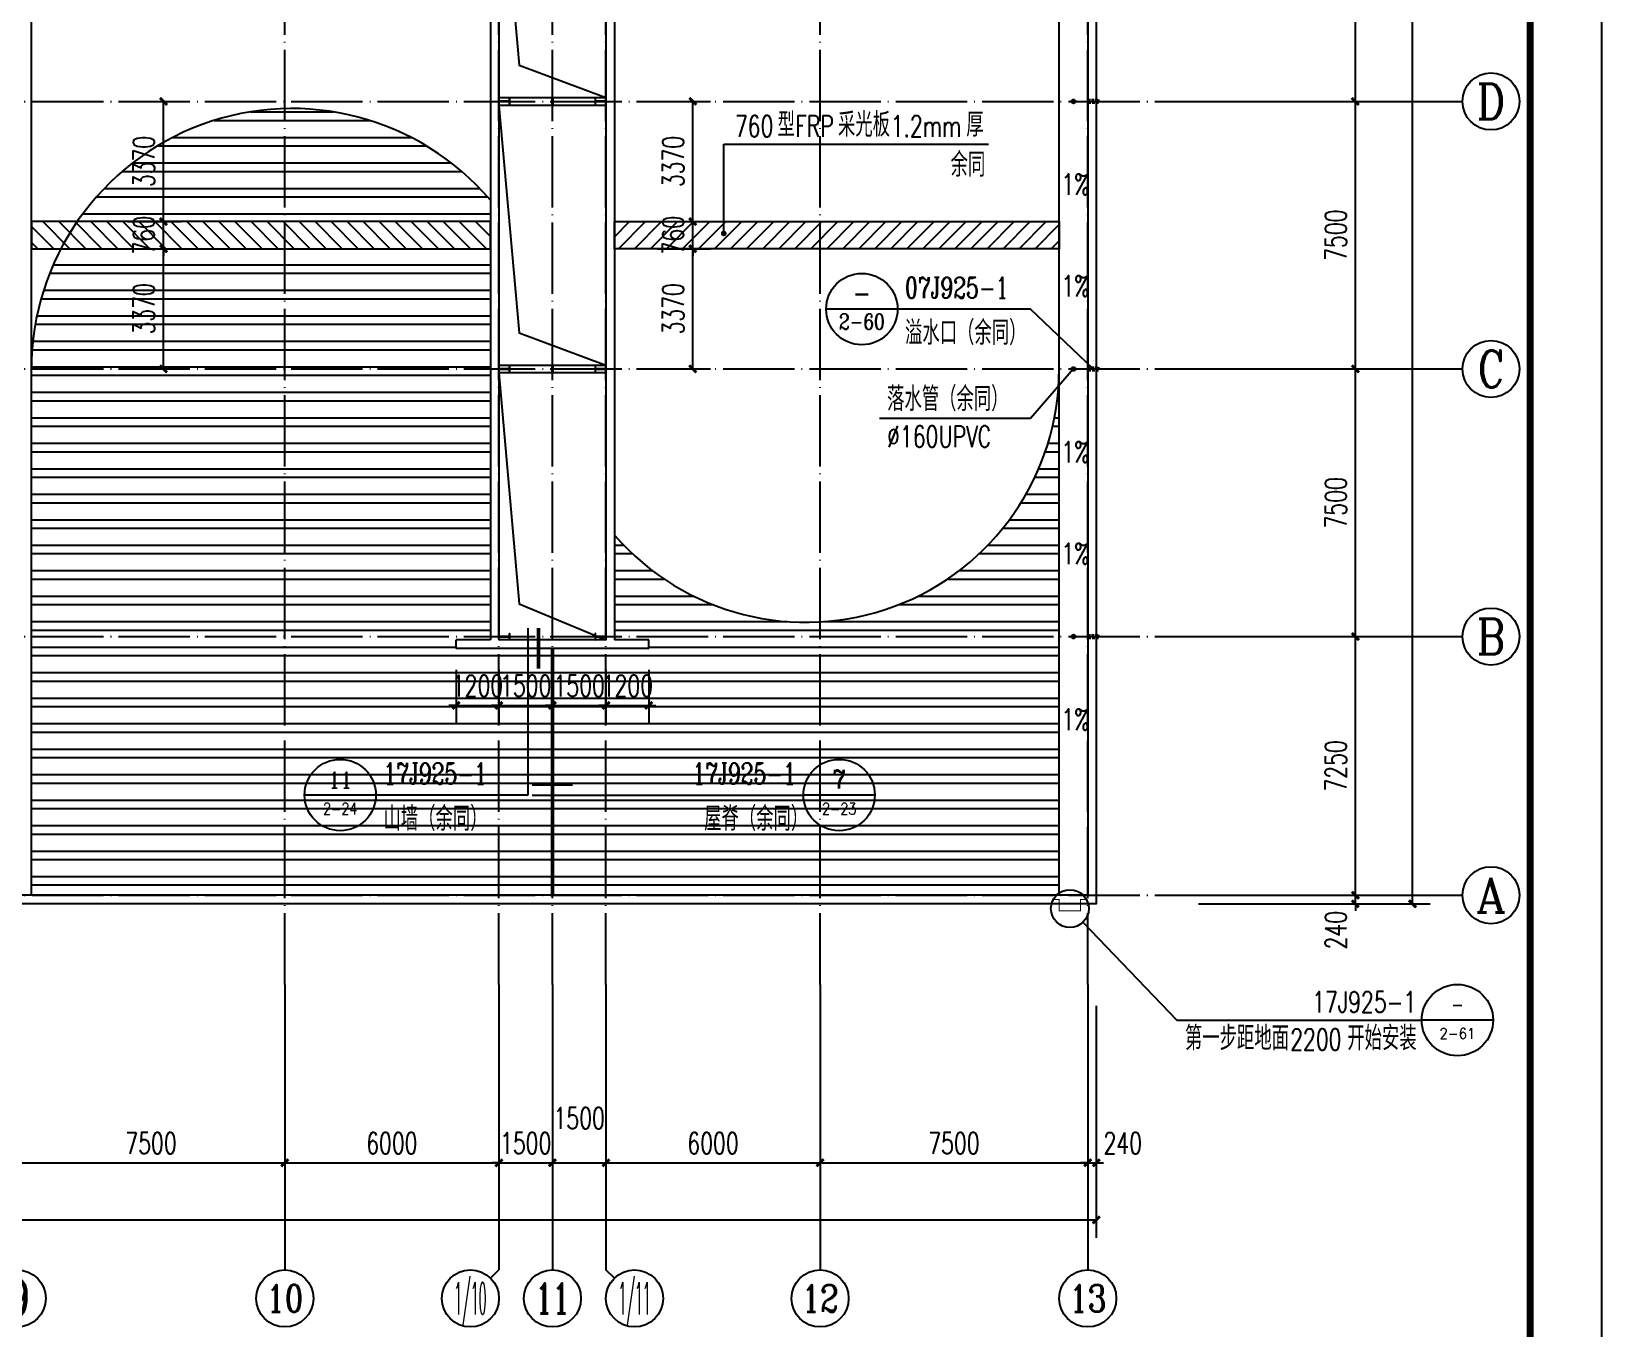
# Model space of a CAD drawing. Extents: x 14095202 to 14511487, y -1430609 to -90420.
# Drawn here: x 14462486 to 14506487, y -777739 to -741408 of the extents above; entities that cross this region are included whole.
import ezdxf
from ezdxf.enums import TextEntityAlignment as Align

# ---------------------------------------------------------------- set-up
doc = ezdxf.new("R2010")
doc.units = 0
doc.header["$LTSCALE"] = 1000
doc.header["$MEASUREMENT"] = 0
doc.linetypes.add('DASH', pattern=[0.35, 0.25, -0.1])
doc.linetypes.add('DOTE', pattern=[2.42, 2, -0.2, 0.02, -0.2])
for name, color, linetype in [('AXIS', 3, 'Continuous'), ('AXIS_TEXT', 7, 'Continuous'), ('COLUMN', 2, 'Continuous'), ('DIM_IDEN', 3, 'Continuous'), ('DIM_LEAD', 3, 'Continuous'), ('DIM_SYMB', 3, 'Continuous'), ('DOTE', 1, 'DOTE'), ('PUB_DIM', 3, 'Continuous'), ('PUB_TEXT', 7, 'Continuous'), ('TK', 4, 'Continuous'), ('WALL-PARAPET', 6, 'Continuous'), ('填充', 251, 'Continuous'), ('采光带', 4, 'Continuous'), ('雨水管', 4, 'Continuous')]:
    doc.layers.add(name, color=color, linetype=linetype)
doc.styles.add('_TCH_AXIS', font='COMPLEX', dxfattribs={"bigfont": 'GBCBIG'})
doc.styles.add('_TCH_DIM', font='SIMPLEX', dxfattribs={"bigfont": 'GBCBIG'})
doc.styles.add('_TCH_DIM_T3', font='SIMPLEX', dxfattribs={"width": 0.705882, "bigfont": 'GBCBIG'})
doc.styles.add('_TCH_LABEL', font='COMPLEX', dxfattribs={"bigfont": 'GBCBIG'})
doc.styles.add('COMPLEX', font='COMPLEX')
doc.dimstyles.new('_TCH_ARCH&&200', dxfattribs={"dimtxt": 595, "dimasz": 200, "dimexe": 500, "dimexo": 600, "dimgap": 252.5, "dimtad": 1, "dimdec": 0, "dimzin": 0, "dimdsep": 46, "dimtxsty": '_TCH_DIM_T3', "dimblk": 'ARCHTICK', "dimcen": 0.09, "dimclrt": 7, "dimazin": 2, "dimtfac": 1, "dimtdec": 0, "dimtix": 1, "dimtmove": 2, "dimatfit": 3, "dimfxl": 0, "dimtolj": 1, "dimtzin": 0, "dimarcsym": 0})

# ---------------------------------------------------------------- blocks, each defined once
blk = doc.blocks.new('A$C0FCD69EC')
at = {"layer": 'COLUMN'}
blk.add_hatch(color=256, dxfattribs=at).paths.add_polyline_path([(300, 180), (294, 180), (294, 94), (6, 94), (6, 180), (0, 180), (0, 0), (6, 0), (6, 86), (294, 86), (294, 0), (300, 0)])
blk.add_lwpolyline([(300, 0), (294, 0), (294, 86), (6, 86), (6, 0), (0, 0), (0, 180), (6, 180), (6, 94), (294, 94), (294, 180), (300, 180)], close=True, dxfattribs=at)
blk = doc.blocks.new('A$C22C4548D')
blk.add_line((0, 10), (300, 10))
blk.add_lwpolyline([(30, 20), (270, 20), (270, 0), (30, 0)], close=True)
blk = doc.blocks.new('GeYuanFrame_80008245', base_point=(20.09, 4.53))
at = {"layer": 'TK'}
blk.add_lwpolyline([(20.09, 4.53), (20.09, 598.53), (1071.09, 598.53), (1071.09, 4.53)], close=True, dxfattribs=at)
at = {"layer": 'TK', "const_width": 1}
blk.add_lwpolyline([(45.09, 588.53), (1061.09, 588.53), (1061.09, 14.53), (45.09, 14.53)], close=True, dxfattribs=at)
blk = doc.blocks.new('_AXISO')
blk.add_circle((0, 0), 0.5)
at = {"layer": 'AXIS_TEXT', "style": 'COMPLEX', "width": 1.041667}
blk.add_attdef('A', text='', height=0.56, dxfattribs=at).set_placement((-0.25, -0.28), (0.25, -0.28), align=Align.FIT)
blk = doc.blocks.new('_ArchTick')
at = {"color": 0, "linetype": 'ByBlock', "const_width": 0.4}
blk.add_lwpolyline([(-0.5, -0.5), (0.5, 0.5)], dxfattribs=at)
blk = doc.blocks.new('*D271')
at = {"layer": 'AXIS', "color": 0, "lineweight": -2}
for p, q in [((14401847, -768720), (14401847, -775220)), ((14492327, -768720), (14492327, -775220)), ((14401847, -774720), (14492327, -774720))]:
    blk.add_line(p, q, dxfattribs=at)
at = {"layer": 'Defpoints', "color": 0}
for p in [(14401847, -768120), (14492327, -768120), (14492327, -774720)]:
    blk.add_point(p, dxfattribs=at)
at = {"layer": 'AXIS', "color": 0, "lineweight": -2, "xscale": 200, "yscale": 200, "zscale": 200, "rotation": 180}
blk.add_blockref('_ArchTick', (14401847, -774720), dxfattribs=at)
at = {"layer": 'AXIS', "color": 0, "lineweight": -2, "xscale": 200, "yscale": 200, "zscale": 200}
blk.add_blockref('_ArchTick', (14492327, -774720), dxfattribs=at)
at = {"layer": 'AXIS', "color": 7, "insert": (14447087, -774170), "char_height": 595, "attachment_point": 5, "style": '_TCH_DIM_T3'}
blk.add_mtext('\\A1;90480', dxfattribs=at)
blk = doc.blocks.new('*D285')
at = {"layer": 'AXIS', "color": 0, "lineweight": -2}
for p, q in [((14462087, -768720), (14462087, -773620)), ((14469587, -768720), (14469587, -773620)), ((14462087, -773120), (14469587, -773120))]:
    blk.add_line(p, q, dxfattribs=at)
at = {"layer": 'Defpoints', "color": 0}
for p in [(14462087, -768120), (14469587, -768120), (14469587, -773120)]:
    blk.add_point(p, dxfattribs=at)
at = {"layer": 'AXIS', "color": 0, "lineweight": -2, "xscale": 200, "yscale": 200, "zscale": 200, "rotation": 180}
blk.add_blockref('_ArchTick', (14462087, -773120), dxfattribs=at)
at = {"layer": 'AXIS', "color": 0, "lineweight": -2, "xscale": 200, "yscale": 200, "zscale": 200}
blk.add_blockref('_ArchTick', (14469587, -773120), dxfattribs=at)
at = {"layer": 'AXIS', "color": 7, "insert": (14465837, -772570), "char_height": 595, "attachment_point": 5, "style": '_TCH_DIM_T3'}
blk.add_mtext('\\A1;7500', dxfattribs=at)
blk = doc.blocks.new('*D286')
at = {"layer": 'AXIS', "color": 0, "lineweight": -2}
for p, q in [((14469587, -768720), (14469587, -773620)), ((14475587, -768720), (14475587, -773620)), ((14469587, -773120), (14475587, -773120))]:
    blk.add_line(p, q, dxfattribs=at)
at = {"layer": 'Defpoints', "color": 0}
for p in [(14469587, -768120), (14475587, -768120), (14475587, -773120)]:
    blk.add_point(p, dxfattribs=at)
at = {"layer": 'AXIS', "color": 0, "lineweight": -2, "xscale": 200, "yscale": 200, "zscale": 200, "rotation": 180}
blk.add_blockref('_ArchTick', (14469587, -773120), dxfattribs=at)
at = {"layer": 'AXIS', "color": 0, "lineweight": -2, "xscale": 200, "yscale": 200, "zscale": 200}
blk.add_blockref('_ArchTick', (14475587, -773120), dxfattribs=at)
at = {"layer": 'AXIS', "color": 7, "insert": (14472587, -772570), "char_height": 595, "attachment_point": 5, "style": '_TCH_DIM_T3'}
blk.add_mtext('\\A1;6000', dxfattribs=at)
blk = doc.blocks.new('*D287')
at = {"layer": 'AXIS', "color": 0, "lineweight": -2}
for p, q in [((14475587, -768720), (14475587, -773620)), ((14477087, -768720), (14477087, -773620)), ((14475587, -773120), (14475387, -773120)), ((14475587, -773120), (14477087, -773120)), ((14477087, -773120), (14477287, -773120))]:
    blk.add_line(p, q, dxfattribs=at)
at = {"layer": 'Defpoints', "color": 0}
for p in [(14475587, -768120), (14477087, -768120), (14477087, -773120)]:
    blk.add_point(p, dxfattribs=at)
at = {"layer": 'AXIS', "color": 0, "lineweight": -2, "xscale": 200, "yscale": 200, "zscale": 200}
blk.add_blockref('_ArchTick', (14475587, -773120), dxfattribs=at)
at = {"layer": 'AXIS', "color": 0, "lineweight": -2, "xscale": 200, "yscale": 200, "zscale": 200, "rotation": 180}
blk.add_blockref('_ArchTick', (14477087, -773120), dxfattribs=at)
at = {"layer": 'AXIS', "color": 7, "insert": (14476337, -772570), "char_height": 595, "attachment_point": 5, "style": '_TCH_DIM_T3'}
blk.add_mtext('\\A1;1500', dxfattribs=at)
blk = doc.blocks.new('*D288')
at = {"layer": 'AXIS', "color": 0, "lineweight": -2}
for p, q in [((14477087, -768720), (14477087, -773620)), ((14478587, -768720), (14478587, -773620)), ((14477087, -773120), (14478587, -773120))]:
    blk.add_line(p, q, dxfattribs=at)
at = {"layer": 'Defpoints', "color": 0}
for p in [(14477087, -768120), (14478587, -768120), (14478587, -773120)]:
    blk.add_point(p, dxfattribs=at)
at = {"layer": 'AXIS', "color": 0, "lineweight": -2, "xscale": 200, "yscale": 200, "zscale": 200, "rotation": 180}
blk.add_blockref('_ArchTick', (14477087, -773120), dxfattribs=at)
at = {"layer": 'AXIS', "color": 0, "lineweight": -2, "xscale": 200, "yscale": 200, "zscale": 200}
blk.add_blockref('_ArchTick', (14478587, -773120), dxfattribs=at)
at = {"layer": 'AXIS', "color": 7, "insert": (14477837, -771870), "char_height": 595, "attachment_point": 5, "style": '_TCH_DIM_T3'}
blk.add_mtext('\\A1;1500', dxfattribs=at)
blk = doc.blocks.new('*D289')
at = {"layer": 'AXIS', "color": 0, "lineweight": -2}
for p, q in [((14478587, -768720), (14478587, -773620)), ((14484587, -768720), (14484587, -773620)), ((14478587, -773120), (14484587, -773120))]:
    blk.add_line(p, q, dxfattribs=at)
at = {"layer": 'Defpoints', "color": 0}
for p in [(14478587, -768120), (14484587, -768120), (14484587, -773120)]:
    blk.add_point(p, dxfattribs=at)
at = {"layer": 'AXIS', "color": 0, "lineweight": -2, "xscale": 200, "yscale": 200, "zscale": 200, "rotation": 180}
blk.add_blockref('_ArchTick', (14478587, -773120), dxfattribs=at)
at = {"layer": 'AXIS', "color": 0, "lineweight": -2, "xscale": 200, "yscale": 200, "zscale": 200}
blk.add_blockref('_ArchTick', (14484587, -773120), dxfattribs=at)
at = {"layer": 'AXIS', "color": 7, "insert": (14481587, -772570), "char_height": 595, "attachment_point": 5, "style": '_TCH_DIM_T3'}
blk.add_mtext('\\A1;6000', dxfattribs=at)
blk = doc.blocks.new('*D290')
at = {"layer": 'AXIS', "color": 0, "lineweight": -2}
for p, q in [((14484587, -768720), (14484587, -773620)), ((14492087, -768720), (14492087, -773620)), ((14484587, -773120), (14492087, -773120))]:
    blk.add_line(p, q, dxfattribs=at)
at = {"layer": 'Defpoints', "color": 0}
for p in [(14484587, -768120), (14492087, -768120), (14492087, -773120)]:
    blk.add_point(p, dxfattribs=at)
at = {"layer": 'AXIS', "color": 0, "lineweight": -2, "xscale": 200, "yscale": 200, "zscale": 200, "rotation": 180}
blk.add_blockref('_ArchTick', (14484587, -773120), dxfattribs=at)
at = {"layer": 'AXIS', "color": 0, "lineweight": -2, "xscale": 200, "yscale": 200, "zscale": 200}
blk.add_blockref('_ArchTick', (14492087, -773120), dxfattribs=at)
at = {"layer": 'AXIS', "color": 7, "insert": (14488337, -772570), "char_height": 595, "attachment_point": 5, "style": '_TCH_DIM_T3'}
blk.add_mtext('\\A1;7500', dxfattribs=at)
blk = doc.blocks.new('*D291')
at = {"layer": 'AXIS', "color": 0, "lineweight": -2}
for p, q in [((14492087, -768720), (14492087, -773620)), ((14492327, -768720), (14492327, -773620)), ((14492087, -773120), (14491887, -773120)), ((14492087, -773120), (14492327, -773120)), ((14492327, -773120), (14492527, -773120))]:
    blk.add_line(p, q, dxfattribs=at)
at = {"layer": 'Defpoints', "color": 0}
for p in [(14492087, -768120), (14492327, -768120), (14492327, -773120)]:
    blk.add_point(p, dxfattribs=at)
at = {"layer": 'AXIS', "color": 0, "lineweight": -2, "xscale": 200, "yscale": 200, "zscale": 200}
blk.add_blockref('_ArchTick', (14492087, -773120), dxfattribs=at)
at = {"layer": 'AXIS', "color": 0, "lineweight": -2, "xscale": 200, "yscale": 200, "zscale": 200, "rotation": 180}
blk.add_blockref('_ArchTick', (14492327, -773120), dxfattribs=at)
at = {"layer": 'AXIS', "color": 7, "insert": (14493067, -772570), "char_height": 595, "attachment_point": 5, "style": '_TCH_DIM_T3'}
blk.add_mtext('\\A1;240', dxfattribs=at)
blk = doc.blocks.new('*D312')
at = {"layer": 'AXIS', "color": 0, "lineweight": -2}
for p, q in [((14495187, -638380), (14501687, -638380)), ((14501187, -765860), (14501187, -638380)), ((14495187, -765860), (14501687, -765860))]:
    blk.add_line(p, q, dxfattribs=at)
at = {"layer": 'Defpoints', "color": 0}
for p in [(14494587, -638380), (14501187, -638380), (14494587, -765860)]:
    blk.add_point(p, dxfattribs=at)
at = {"layer": 'AXIS', "color": 0, "lineweight": -2, "xscale": 200, "yscale": 200, "zscale": 200}
for p, rotation in [((14501187, -638380), 90), ((14501187, -765860), 270)]:
    blk.add_blockref('_ArchTick', p, dxfattribs=dict(at, rotation=rotation))
at = {"layer": 'AXIS', "color": 7, "insert": (14500637, -702120), "char_height": 595, "attachment_point": 5, "rotation": 90, "style": '_TCH_DIM_T3'}
blk.add_mtext('\\A1;127480', dxfattribs=at)
blk = doc.blocks.new('*D313')
at = {"layer": 'AXIS', "color": 0, "lineweight": -2}
for p, q in [((14499587, -765620), (14499587, -765420)), ((14495187, -765620), (14500087, -765620)), ((14495187, -765860), (14500087, -765860)), ((14499587, -765860), (14499587, -765620)), ((14499587, -765860), (14499587, -766060))]:
    blk.add_line(p, q, dxfattribs=at)
at = {"layer": 'Defpoints', "color": 0}
for p in [(14494587, -765620), (14494587, -765860), (14499587, -765620)]:
    blk.add_point(p, dxfattribs=at)
at = {"layer": 'AXIS', "color": 0, "lineweight": -2, "xscale": 200, "yscale": 200, "zscale": 200}
for p, rotation in [((14499587, -765620), 270), ((14499587, -765860), 90)]:
    blk.add_blockref('_ArchTick', p, dxfattribs=dict(at, rotation=rotation))
at = {"layer": 'AXIS', "color": 7, "insert": (14499037, -766600), "char_height": 595, "attachment_point": 5, "rotation": 90, "style": '_TCH_DIM_T3'}
blk.add_mtext('\\A1;240', dxfattribs=at)
blk = doc.blocks.new('*D314')
at = {"layer": 'AXIS', "color": 0, "lineweight": -2}
for p, q in [((14495187, -758370), (14500087, -758370)), ((14499587, -765620), (14499587, -758370)), ((14495187, -765620), (14500087, -765620))]:
    blk.add_line(p, q, dxfattribs=at)
at = {"layer": 'Defpoints', "color": 0}
for p in [(14494587, -758370), (14499587, -758370), (14494587, -765620)]:
    blk.add_point(p, dxfattribs=at)
at = {"layer": 'AXIS', "color": 0, "lineweight": -2, "xscale": 200, "yscale": 200, "zscale": 200}
for p, rotation in [((14499587, -758370), 90), ((14499587, -765620), 270)]:
    blk.add_blockref('_ArchTick', p, dxfattribs=dict(at, rotation=rotation))
at = {"layer": 'AXIS', "color": 7, "insert": (14499037, -761995), "char_height": 595, "attachment_point": 5, "rotation": 90, "style": '_TCH_DIM_T3'}
blk.add_mtext('\\A1;7250', dxfattribs=at)
blk = doc.blocks.new('*D315')
at = {"layer": 'AXIS', "color": 0, "lineweight": -2}
for p, q in [((14495187, -750870), (14500087, -750870)), ((14499587, -758370), (14499587, -750870)), ((14495187, -758370), (14500087, -758370))]:
    blk.add_line(p, q, dxfattribs=at)
at = {"layer": 'Defpoints', "color": 0}
for p in [(14494587, -750870), (14499587, -750870), (14494587, -758370)]:
    blk.add_point(p, dxfattribs=at)
at = {"layer": 'AXIS', "color": 0, "lineweight": -2, "xscale": 200, "yscale": 200, "zscale": 200}
for p, rotation in [((14499587, -750870), 90), ((14499587, -758370), 270)]:
    blk.add_blockref('_ArchTick', p, dxfattribs=dict(at, rotation=rotation))
at = {"layer": 'AXIS', "color": 7, "insert": (14499037, -754620), "char_height": 595, "attachment_point": 5, "rotation": 90, "style": '_TCH_DIM_T3'}
blk.add_mtext('\\A1;7500', dxfattribs=at)
blk = doc.blocks.new('*D316')
at = {"layer": 'AXIS', "color": 0, "lineweight": -2}
for p, q in [((14495187, -743370), (14500087, -743370)), ((14499587, -750870), (14499587, -743370)), ((14495187, -750870), (14500087, -750870))]:
    blk.add_line(p, q, dxfattribs=at)
at = {"layer": 'Defpoints', "color": 0}
for p in [(14494587, -743370), (14499587, -743370), (14494587, -750870)]:
    blk.add_point(p, dxfattribs=at)
at = {"layer": 'AXIS', "color": 0, "lineweight": -2, "xscale": 200, "yscale": 200, "zscale": 200}
for p, rotation in [((14499587, -743370), 90), ((14499587, -750870), 270)]:
    blk.add_blockref('_ArchTick', p, dxfattribs=dict(at, rotation=rotation))
at = {"layer": 'AXIS', "color": 7, "insert": (14499037, -747120), "char_height": 595, "attachment_point": 5, "rotation": 90, "style": '_TCH_DIM_T3'}
blk.add_mtext('\\A1;7500', dxfattribs=at)
blk = doc.blocks.new('*D317')
at = {"layer": 'AXIS', "color": 0, "lineweight": -2}
for p, q in [((14495187, -735870), (14500087, -735870)), ((14499587, -743370), (14499587, -735870)), ((14495187, -743370), (14500087, -743370))]:
    blk.add_line(p, q, dxfattribs=at)
at = {"layer": 'Defpoints', "color": 0}
for p in [(14494587, -735870), (14499587, -735870), (14494587, -743370)]:
    blk.add_point(p, dxfattribs=at)
at = {"layer": 'AXIS', "color": 0, "lineweight": -2, "xscale": 200, "yscale": 200, "zscale": 200}
for p, rotation in [((14499587, -735870), 90), ((14499587, -743370), 270)]:
    blk.add_blockref('_ArchTick', p, dxfattribs=dict(at, rotation=rotation))
at = {"layer": 'AXIS', "color": 7, "insert": (14499037, -739620), "char_height": 595, "attachment_point": 5, "rotation": 90, "style": '_TCH_DIM_T3'}
blk.add_mtext('\\A1;7500', dxfattribs=at)
blk = doc.blocks.new('*D621')
at = {"layer": 'Defpoints', "color": 0}
for p in [(14474387, -758700), (14475587, -758700), (14475587, -760300)]:
    blk.add_point(p, dxfattribs=at)
at = {"layer": 'PUB_DIM', "color": 0, "lineweight": -2}
for p, q in [((14474387, -759300), (14474387, -760800)), ((14475587, -759300), (14475587, -760800)), ((14474387, -760300), (14474187, -760300)), ((14474387, -760300), (14475587, -760300)), ((14475587, -760300), (14475787, -760300))]:
    blk.add_line(p, q, dxfattribs=at)
at = {"layer": 'PUB_DIM', "color": 0, "lineweight": -2, "xscale": 200, "yscale": 200, "zscale": 200}
blk.add_blockref('_ArchTick', (14474387, -760300), dxfattribs=at)
at = {"layer": 'PUB_DIM', "color": 0, "lineweight": -2, "xscale": 200, "yscale": 200, "zscale": 200, "rotation": 180}
blk.add_blockref('_ArchTick', (14475587, -760300), dxfattribs=at)
at = {"layer": 'PUB_DIM', "color": 7, "insert": (14474987, -759750), "char_height": 595, "attachment_point": 5, "style": '_TCH_DIM_T3'}
blk.add_mtext('\\A1;1200', dxfattribs=at)
blk = doc.blocks.new('*D622')
at = {"layer": 'Defpoints', "color": 0}
for p in [(14475587, -758700), (14477087, -758700), (14477087, -760300)]:
    blk.add_point(p, dxfattribs=at)
at = {"layer": 'PUB_DIM', "color": 0, "lineweight": -2}
for p, q in [((14475587, -759300), (14475587, -760800)), ((14477087, -759300), (14477087, -760800)), ((14475587, -760300), (14475387, -760300)), ((14475587, -760300), (14477087, -760300)), ((14477087, -760300), (14477287, -760300))]:
    blk.add_line(p, q, dxfattribs=at)
at = {"layer": 'PUB_DIM', "color": 0, "lineweight": -2, "xscale": 200, "yscale": 200, "zscale": 200}
blk.add_blockref('_ArchTick', (14475587, -760300), dxfattribs=at)
at = {"layer": 'PUB_DIM', "color": 0, "lineweight": -2, "xscale": 200, "yscale": 200, "zscale": 200, "rotation": 180}
blk.add_blockref('_ArchTick', (14477087, -760300), dxfattribs=at)
at = {"layer": 'PUB_DIM', "color": 7, "insert": (14476337, -759750), "char_height": 595, "attachment_point": 5, "style": '_TCH_DIM_T3'}
blk.add_mtext('\\A1;1500', dxfattribs=at)
blk = doc.blocks.new('*D623')
at = {"layer": 'Defpoints', "color": 0}
for p in [(14477087, -758700), (14478587, -758700), (14478587, -760300)]:
    blk.add_point(p, dxfattribs=at)
at = {"layer": 'PUB_DIM', "color": 0, "lineweight": -2}
for p, q in [((14477087, -759300), (14477087, -760800)), ((14478587, -759300), (14478587, -760800)), ((14477087, -760300), (14476887, -760300)), ((14477087, -760300), (14478587, -760300)), ((14478587, -760300), (14478787, -760300))]:
    blk.add_line(p, q, dxfattribs=at)
at = {"layer": 'PUB_DIM', "color": 0, "lineweight": -2, "xscale": 200, "yscale": 200, "zscale": 200}
blk.add_blockref('_ArchTick', (14477087, -760300), dxfattribs=at)
at = {"layer": 'PUB_DIM', "color": 0, "lineweight": -2, "xscale": 200, "yscale": 200, "zscale": 200, "rotation": 180}
blk.add_blockref('_ArchTick', (14478587, -760300), dxfattribs=at)
at = {"layer": 'PUB_DIM', "color": 7, "insert": (14477837, -759750), "char_height": 595, "attachment_point": 5, "style": '_TCH_DIM_T3'}
blk.add_mtext('\\A1;1500', dxfattribs=at)
blk = doc.blocks.new('*D624')
at = {"layer": 'Defpoints', "color": 0}
for p in [(14478587, -758700), (14479787, -758700), (14479787, -760300)]:
    blk.add_point(p, dxfattribs=at)
at = {"layer": 'PUB_DIM', "color": 0, "lineweight": -2}
for p, q in [((14478587, -759300), (14478587, -760800)), ((14479787, -759300), (14479787, -760800)), ((14478587, -760300), (14478387, -760300)), ((14478587, -760300), (14479787, -760300)), ((14479787, -760300), (14479987, -760300))]:
    blk.add_line(p, q, dxfattribs=at)
at = {"layer": 'PUB_DIM', "color": 0, "lineweight": -2, "xscale": 200, "yscale": 200, "zscale": 200}
blk.add_blockref('_ArchTick', (14478587, -760300), dxfattribs=at)
at = {"layer": 'PUB_DIM', "color": 0, "lineweight": -2, "xscale": 200, "yscale": 200, "zscale": 200, "rotation": 180}
blk.add_blockref('_ArchTick', (14479787, -760300), dxfattribs=at)
at = {"layer": 'PUB_DIM', "color": 7, "insert": (14479187, -759750), "char_height": 595, "attachment_point": 5, "style": '_TCH_DIM_T3'}
blk.add_mtext('\\A1;1200', dxfattribs=at)
blk = doc.blocks.new('*D652')
at = {"layer": 'Defpoints', "color": 0}
for p in [(14464587, -743370), (14466187, -743370), (14464587, -746740)]:
    blk.add_point(p, dxfattribs=at)
at = {"layer": 'PUB_DIM', "color": 0, "lineweight": -2}
for p, q in [((14465187, -743370), (14466687, -743370)), ((14466187, -746740), (14466187, -743370)), ((14465187, -746740), (14466687, -746740))]:
    blk.add_line(p, q, dxfattribs=at)
at = {"layer": 'PUB_DIM', "color": 0, "lineweight": -2, "xscale": 200, "yscale": 200, "zscale": 200}
for p, rotation in [((14466187, -743370), 90), ((14466187, -746740), 270)]:
    blk.add_blockref('_ArchTick', p, dxfattribs=dict(at, rotation=rotation))
at = {"layer": 'PUB_DIM', "color": 7, "insert": (14465637, -745055), "char_height": 595, "attachment_point": 5, "rotation": 90, "style": '_TCH_DIM_T3'}
blk.add_mtext('\\A1;3370', dxfattribs=at)
blk = doc.blocks.new('*D653')
at = {"layer": 'Defpoints', "color": 0}
for p in [(14464587, -746740), (14466187, -746740), (14464587, -747500)]:
    blk.add_point(p, dxfattribs=at)
at = {"layer": 'PUB_DIM', "color": 0, "lineweight": -2}
for p, q in [((14466187, -746740), (14466187, -746540)), ((14465187, -746740), (14466687, -746740)), ((14466187, -747500), (14466187, -746740)), ((14465187, -747500), (14466687, -747500)), ((14466187, -747500), (14466187, -747700))]:
    blk.add_line(p, q, dxfattribs=at)
at = {"layer": 'PUB_DIM', "color": 0, "lineweight": -2, "xscale": 200, "yscale": 200, "zscale": 200}
for p, rotation in [((14466187, -746740), 270), ((14466187, -747500), 90)]:
    blk.add_blockref('_ArchTick', p, dxfattribs=dict(at, rotation=rotation))
at = {"layer": 'PUB_DIM', "color": 7, "insert": (14465637, -747120), "char_height": 595, "attachment_point": 5, "rotation": 90, "style": '_TCH_DIM_T3'}
blk.add_mtext('\\A1;760', dxfattribs=at)
blk = doc.blocks.new('*D654')
at = {"layer": 'Defpoints', "color": 0}
for p in [(14464587, -747500), (14466187, -747500), (14464587, -750870)]:
    blk.add_point(p, dxfattribs=at)
at = {"layer": 'PUB_DIM', "color": 0, "lineweight": -2}
for p, q in [((14465187, -747500), (14466687, -747500)), ((14466187, -750870), (14466187, -747500)), ((14465187, -750870), (14466687, -750870))]:
    blk.add_line(p, q, dxfattribs=at)
at = {"layer": 'PUB_DIM', "color": 0, "lineweight": -2, "xscale": 200, "yscale": 200, "zscale": 200}
for p, rotation in [((14466187, -747500), 90), ((14466187, -750870), 270)]:
    blk.add_blockref('_ArchTick', p, dxfattribs=dict(at, rotation=rotation))
at = {"layer": 'PUB_DIM', "color": 7, "insert": (14465637, -749185), "char_height": 595, "attachment_point": 5, "rotation": 90, "style": '_TCH_DIM_T3'}
blk.add_mtext('\\A1;3370', dxfattribs=at)
blk = doc.blocks.new('*D1044')
at = {"layer": 'Defpoints', "color": 0}
for p in [(14479419, -743370), (14481019, -743370), (14479419, -746740)]:
    blk.add_point(p, dxfattribs=at)
at = {"layer": 'PUB_DIM', "color": 0, "lineweight": -2}
for p, q in [((14480019, -743370), (14481519, -743370)), ((14481019, -746740), (14481019, -743370)), ((14480019, -746740), (14481519, -746740))]:
    blk.add_line(p, q, dxfattribs=at)
at = {"layer": 'PUB_DIM', "color": 0, "lineweight": -2, "xscale": 200, "yscale": 200, "zscale": 200}
for p, rotation in [((14481019, -743370), 90), ((14481019, -746740), 270)]:
    blk.add_blockref('_ArchTick', p, dxfattribs=dict(at, rotation=rotation))
at = {"layer": 'PUB_DIM', "color": 7, "insert": (14480469, -745055), "char_height": 595, "attachment_point": 5, "rotation": 90, "style": '_TCH_DIM_T3'}
blk.add_mtext('\\A1;3370', dxfattribs=at)
blk = doc.blocks.new('*D1045')
at = {"layer": 'Defpoints', "color": 0}
for p in [(14479419, -746740), (14481019, -746740), (14479419, -747500)]:
    blk.add_point(p, dxfattribs=at)
at = {"layer": 'PUB_DIM', "color": 0, "lineweight": -2}
for p, q in [((14481019, -746740), (14481019, -746540)), ((14480019, -746740), (14481519, -746740)), ((14481019, -747500), (14481019, -746740)), ((14480019, -747500), (14481519, -747500)), ((14481019, -747500), (14481019, -747700))]:
    blk.add_line(p, q, dxfattribs=at)
at = {"layer": 'PUB_DIM', "color": 0, "lineweight": -2, "xscale": 200, "yscale": 200, "zscale": 200}
for p, rotation in [((14481019, -746740), 270), ((14481019, -747500), 90)]:
    blk.add_blockref('_ArchTick', p, dxfattribs=dict(at, rotation=rotation))
at = {"layer": 'PUB_DIM', "color": 7, "insert": (14480469, -747120), "char_height": 595, "attachment_point": 5, "rotation": 90, "style": '_TCH_DIM_T3'}
blk.add_mtext('\\A1;760', dxfattribs=at)
blk = doc.blocks.new('*D1046')
at = {"layer": 'Defpoints', "color": 0}
for p in [(14479419, -747500), (14481019, -747500), (14479419, -750870)]:
    blk.add_point(p, dxfattribs=at)
at = {"layer": 'PUB_DIM', "color": 0, "lineweight": -2}
for p, q in [((14480019, -747500), (14481519, -747500)), ((14481019, -750870), (14481019, -747500)), ((14480019, -750870), (14481519, -750870))]:
    blk.add_line(p, q, dxfattribs=at)
at = {"layer": 'PUB_DIM', "color": 0, "lineweight": -2, "xscale": 200, "yscale": 200, "zscale": 200}
for p, rotation in [((14481019, -747500), 90), ((14481019, -750870), 270)]:
    blk.add_blockref('_ArchTick', p, dxfattribs=dict(at, rotation=rotation))
at = {"layer": 'PUB_DIM', "color": 7, "insert": (14480469, -749185), "char_height": 595, "attachment_point": 5, "rotation": 90, "style": '_TCH_DIM_T3'}
blk.add_mtext('\\A1;3370', dxfattribs=at)

msp = doc.modelspace()

# ---------------------------------------------------------------- hatches: boundary and pattern name
at = {"layer": '填充'}
h = msp.add_hatch(dxfattribs=at)
h.set_pattern_fill('ANSI32', color=250, scale=150, angle=315, style=0)
h.set_pattern_definition([(0, (0, 0), (2e-13, 714.375), []), (0, (238.1, -238.1), (2e-13, 714.375), [])])
h.paths.add_polyline_path([(14461686.9, -750870.3, -0.6976702), (14448826.9, -755600.7), (14448826.9, -758460.3), (14449786.9, -758460.3), (14449786.9, -758700.3), (14448586.9, -758700.3), (14447086.9, -758700.3), (14447086.9, -765620.3), (14461686.9, -765620.3)])
h.paths.add_polyline_path([(14477086.9, -758700.3), (14475586.9, -758700.3), (14474386.9, -758700.3), (14474386.9, -758460.3), (14475346.9, -758460.3), (14475346.9, -747530.3), (14463295.7, -747530.3, 0.1193672), (14462486.9, -750870.3), (14462486.9, -765620.3), (14477086.9, -765620.3)])
h.paths.add_polyline_path([(14463788.2, -746710.3), (14475346.9, -746710.3), (14475346.9, -746140, 0.4924332)])
h.paths.add_polyline_path([(14491286.9, -750870.3, -0.6938489), (14478826.9, -755526.6), (14478826.9, -758460.3), (14479786.9, -758460.3), (14479786.9, -758700.3), (14478586.9, -758700.3), (14477086.9, -758700.3), (14477086.9, -765620.3), (14491286.9, -765620.3)])
h.paths.add_polyline_path([(14415346.9, -747530.3), (14403721.5, -747530.3, 0.123058), (14402886.9, -750870.3), (14402886.9, -765620.3), (14417086.9, -765620.3), (14417086.9, -758700.3), (14415586.9, -758700.3), (14414386.9, -758700.3), (14414386.9, -758460.3), (14415346.9, -758460.3)])
h.paths.add_polyline_path([(14404233.2, -746710.3), (14415346.9, -746710.3), (14415346.9, -746214.1, 0.483158)])
h.paths.add_polyline_path([(14431686.9, -750870.3, -0.6976702), (14418826.9, -755600.7), (14418826.9, -758460.3), (14419786.9, -758460.3), (14419786.9, -758700.3), (14418586.9, -758700.3), (14417086.9, -758700.3), (14417086.9, -765620.3), (14431686.9, -765620.3)])
h.paths.add_polyline_path([(14447086.9, -758700.3), (14445586.9, -758700.3), (14444386.9, -758700.3), (14444386.9, -758460.3), (14445346.9, -758460.3), (14445346.9, -747530.3), (14433295.7, -747530.3, 0.1193672), (14432486.9, -750870.3), (14432486.9, -765620.3), (14447086.9, -765620.3)])
h.paths.add_polyline_path([(14433788.2, -746710.3), (14445346.9, -746710.3), (14445346.9, -746140, 0.4924332)])
at = {"layer": '采光带'}
h = msp.add_hatch(dxfattribs=at)
h.set_pattern_fill('ANSI31', color=250, scale=200, angle=-90, style=0)
h.set_pattern_definition([(315, (14695882.27, 8299478.5), (224.506403, 224.506403), [])])
h.paths.add_polyline_path([(14462486.9, -747500.3), (14475346.9, -747500.3), (14475346.9, -746740.3), (14462486.9, -746740.3)])
h = msp.add_hatch(dxfattribs=at)
h.set_pattern_fill('ANSI31', color=250, scale=200, angle=-90, style=0)
h.set_pattern_definition([(225, (14258291.43, 8299478.5), (-224.506403, 224.506403), [])])
h.paths.add_polyline_path([(14491286.9, -747500.3), (14478826.9, -747500.3), (14478826.9, -746740.3), (14491286.9, -746740.3)])

# ---------------------------------------------------------------- linework, layer by layer
at = {"ltscale": 0.5}
for p, q in [((14462486.9, -765620.3), (14462486.9, -638620.3)), ((14491286.9, -765620.3), (14491286.9, -638620.3))]:
    msp.add_line(p, q, dxfattribs=at)
for points in [[(14401846.9, -638380.3), (14492326.9, -638380.3), (14492326.9, -765860.3), (14401846.9, -765860.3)], [(14402086.9, -638620.3), (14492086.9, -638620.3), (14492086.9, -765620.3), (14402086.9, -765620.3)], [(14478586.9, -743480.3), (14475586.9, -743480.3), (14475586.9, -743260.3), (14478586.9, -743260.3)], [(14478586.9, -750980.3), (14475586.9, -750980.3), (14475586.9, -750760.3), (14478586.9, -750760.3)]]:
    msp.add_lwpolyline(points, close=True)
for points in [[(14475586.9, -735980.3), (14476157.5, -742354.4), (14478586.9, -743260.3)], [(14475586.9, -743480.3), (14476157.5, -749854.4), (14478586.9, -750760.3)], [(14475586.9, -750980.3), (14476157.5, -757454.4), (14478586.9, -758460.3)]]:
    msp.add_lwpolyline(points)
at = {"linetype": 'DASH', "ltscale": 0.3}
for points in [[(14492086.9, -743420.3), (14492086.9, -743320.3), (14492386.9, -743320.3), (14492386.9, -743420.3)], [(14492086.9, -750920.3), (14492086.9, -750820.3), (14492386.9, -750820.3), (14492386.9, -750920.3)], [(14492086.9, -758420.3), (14492086.9, -758320.3), (14492386.9, -758320.3), (14492386.9, -758420.3)]]:
    msp.add_lwpolyline(points, close=True, dxfattribs=at)
at = {"ltscale": 0.5, "const_width": 100}
msp.add_lwpolyline([(14477086.9, -765620.3), (14477086.9, -758700.3)], dxfattribs=at)
at = {"const_width": 30}
msp.add_lwpolyline([(14491086.9, -765740.3), (14491286.9, -765740.3), (14491286.9, -766060.3), (14491886.9, -766060.3), (14491886.9, -765740.3), (14492086.9, -765740.3)], dxfattribs=at)
at = {"ltscale": 0.5}
for centre, radius, start, end in [((14469786.9, -750870.3), 7300, 40.39067, 180), ((14484186.9, -750870.3), 7100, 220.98078, 0)]:
    msp.add_arc(centre, radius, start, end, dxfattribs=at)
at = {"layer": 'AXIS'}
for p, q in [((14494586.9, -743370.3), (14502586.9, -743370.3)), ((14494586.9, -750870.3), (14502586.9, -750870.3)), ((14494586.9, -758370.3), (14502586.9, -758370.3)), ((14494586.9, -765620.3), (14502586.9, -765620.3)), ((14469586.9, -768120.3), (14469586.9, -776120.3)), ((14475586.9, -768120.3), (14475586.9, -776120.3)), ((14477086.9, -768120.3), (14477086.9, -776120.3)), ((14478586.9, -768120.3), (14478586.9, -776120.3)), ((14484586.9, -768120.3), (14484586.9, -776120.3)), ((14492086.9, -768120.3), (14492086.9, -776120.3)), ((14475352.5, -776354.7), (14475586.9, -776120.3)), ((14478821.2, -776354.7), (14478586.9, -776120.3))]:
    msp.add_line(p, q, dxfattribs=at)
at = {"layer": 'DIM_IDEN', "color": 0}
for p, q in [((14486757, -749191.4), (14484757, -749191.4)), ((14490486.9, -749191.4), (14486757, -749191.4)), ((14492236.9, -750870.3), (14490486.9, -749191.4))]:
    msp.add_line(p, q, dxfattribs=at)
at = {"layer": 'DIM_IDEN'}
for p, q in [((14476395.1, -758130.3), (14476395.1, -762811.3)), ((14472140.6, -762811.3), (14470140.6, -762811.3)), ((14476395.1, -762811.3), (14472140.6, -762811.3)), ((14476516.9, -762811.3), (14479866.9, -762811.3)), ((14479866.9, -762811.3), (14484121.4, -762811.3)), ((14486121.4, -762811.3), (14484121.4, -762811.3))]:
    msp.add_line(p, q, dxfattribs=at)
at = {"layer": 'DIM_IDEN', "const_width": 100}
for points in [[(14476695.1, -758130.3), (14476695.1, -759270.3)], [(14476516.9, -762511.3), (14477656.9, -762511.3)]]:
    msp.add_lwpolyline(points, dxfattribs=at)
at = {"layer": 'DIM_IDEN', "color": 0}
for centre, radius in [((14485757, -749191.4), 1000), ((14492236.9, -750870.3), 0)]:
    msp.add_circle(centre, radius, dxfattribs=at)
at = {"layer": 'DIM_IDEN'}
for centre in [(14471140.6, -762811.3), (14485121.4, -762811.3)]:
    msp.add_circle(centre, 1000, dxfattribs=at)
at = {"layer": 'DIM_LEAD'}
for p, q in [((14481886.9, -747070.3), (14481886.9, -744570.3)), ((14481886.9, -744570.3), (14489310.3, -744570.3)), ((14491954, -766377.1), (14494586.9, -769120.3)), ((14494586.9, -769120.3), (14501446.4, -769120.3)), ((14503446.4, -769120.3), (14501446.4, -769120.3))]:
    msp.add_line(p, q, dxfattribs=at)
at = {"layer": 'DIM_LEAD', "color": 0}
for p, q in [((14491686.9, -750870.3), (14490486.9, -752256.7)), ((14490486.9, -752256.7), (14486254, -752256.7))]:
    msp.add_line(p, q, dxfattribs=at)
at = {"layer": 'DIM_LEAD', "const_width": 80}
msp.add_lwpolyline([(14481886.9, -747110.3, 1), (14481886.9, -747030.3, 1)], format="xyb", close=True, dxfattribs=at)
at = {"layer": 'DIM_LEAD'}
for centre, radius in [((14491586.9, -765994.6), 530.2), ((14502446.4, -769120.3), 1000)]:
    msp.add_circle(centre, radius, dxfattribs=at)
at = {"layer": 'DIM_SYMB'}
for points in [[(14491686.9, -741552.8, 0, 0, 0), (14491686.9, -742467.7, 160, 0, 0), (14491686.9, -743067.7, 0, 0, 0)], [(14491686.9, -745187.9, 0, 0, 0), (14491686.9, -744273, 160, 0, 0), (14491686.9, -743673, 0, 0, 0)], [(14491686.9, -749052.8, 0, 0, 0), (14491686.9, -749967.7, 160, 0, 0), (14491686.9, -750567.7, 0, 0, 0)], [(14491686.9, -752687.9, 0, 0, 0), (14491686.9, -751773, 160, 0, 0), (14491686.9, -751173, 0, 0, 0)], [(14491686.9, -756552.8, 0, 0, 0), (14491686.9, -757467.7, 160, 0, 0), (14491686.9, -758067.7, 0, 0, 0)], [(14491686.9, -760187.9, 0, 0, 0), (14491686.9, -759273, 160, 0, 0), (14491686.9, -758673, 0, 0, 0)]]:
    msp.add_lwpolyline(points, format="xyseb", dxfattribs=at)
at = {"layer": 'DOTE'}
for p, q in [((14469586.9, -768120.3), (14469586.9, -636120.3)), ((14475586.9, -768120.3), (14475586.9, -636120.3)), ((14477086.9, -768120.3), (14477086.9, -636120.3)), ((14478586.9, -768120.3), (14478586.9, -636120.3)), ((14484586.9, -768120.3), (14484586.9, -636120.3)), ((14492086.9, -768120.3), (14492086.9, -636120.3)), ((14399586.9, -743370.3), (14494586.9, -743370.3)), ((14399586.9, -750870.3), (14494586.9, -750870.3)), ((14399586.9, -758370.3), (14494586.9, -758370.3)), ((14399586.9, -765620.3), (14494586.9, -765620.3))]:
    msp.add_line(p, q, dxfattribs=at)
at = {"layer": 'WALL-PARAPET'}
for p, q in [((14475346.9, -645780.3), (14475346.9, -758460.3)), ((14475586.9, -645780.3), (14475586.9, -758460.3)), ((14478586.9, -645780.3), (14478586.9, -758460.3)), ((14478826.9, -645780.3), (14478826.9, -758460.3)), ((14475346.9, -758460.3), (14474386.9, -758460.3)), ((14474386.9, -758700.3), (14474386.9, -758460.3)), ((14478586.9, -758460.3), (14475586.9, -758460.3)), ((14479786.9, -758460.3), (14478826.9, -758460.3)), ((14479786.9, -758700.3), (14479786.9, -758460.3)), ((14475586.9, -758700.3), (14474386.9, -758700.3)), ((14478586.9, -758700.3), (14475586.9, -758700.3)), ((14479786.9, -758700.3), (14478586.9, -758700.3))]:
    msp.add_line(p, q, dxfattribs=at)
at = {"layer": '采光带', "color": 4}
for points in [[(14462486.9, -747500.3), (14475346.9, -747500.3), (14475346.9, -746740.3), (14462486.9, -746740.3)], [(14491286.9, -747500.3), (14478826.9, -747500.3), (14478826.9, -746740.3), (14491286.9, -746740.3)]]:
    msp.add_lwpolyline(points, close=True, dxfattribs=at)
at = {"layer": '雨水管'}
for centre in [(14491686.9, -743370.3), (14491686.9, -750870.3), (14491686.9, -758370.3)]:
    msp.add_circle(centre, 55, dxfattribs=at)

# ---------------------------------------------------------------- block references
at = {"xscale": 200, "yscale": 200, "zscale": 200, "rotation": 270}
msp.add_blockref('GeYuanFrame_80008245', (14387686.9, -602520.3), dxfattribs=at)
at = {"rotation": 90}
for p in [(14477096.9, -743524.4), (14477096.9, -751024.4)]:
    msp.add_blockref('A$C22C4548D', p, dxfattribs=at)
at = {"layer": 'AXIS'}
ref = msp.add_blockref('_AXISO', (14503386.9, -743370.3), dxfattribs=dict(at, xscale=1600, yscale=1600, zscale=1600))
ref.add_attrib('A', 'D', dxfattribs={"layer": 'AXIS_TEXT', "ltscale": 0.5, "height": 994.9, "style": '_TCH_AXIS'}).set_placement((14502984.2, -743867.8), (14503789.5, -743867.8), align=Align.FIT)
ref = msp.add_blockref('_AXISO', (14503386.9, -750870.3), dxfattribs=dict(at, xscale=1600, yscale=1600, zscale=1600))
ref.add_attrib('A', 'C', dxfattribs={"layer": 'AXIS_TEXT', "ltscale": 0.5, "height": 1041.6, "style": '_TCH_AXIS'}).set_placement((14503014.9, -751391.1), (14503758.8, -751391.1), align=Align.FIT)
ref = msp.add_blockref('_AXISO', (14503386.9, -758370.3), dxfattribs=dict(at, xscale=1600, yscale=1600, zscale=1600))
ref.add_attrib('A', 'B', dxfattribs={"layer": 'AXIS_TEXT', "ltscale": 0.5, "height": 994.9, "style": '_TCH_AXIS'}).set_placement((14502984.2, -758867.8), (14503789.5, -758867.8), align=Align.FIT)
ref = msp.add_blockref('_AXISO', (14503386.9, -765620.3), dxfattribs=dict(at, xscale=1600, yscale=1600, zscale=1600))
ref.add_attrib('A', 'A', dxfattribs={"layer": 'AXIS_TEXT', "ltscale": 0.5, "height": 971.8, "style": '_TCH_AXIS'}).set_placement((14502970.3, -766106.3), (14503803.4, -766106.3), align=Align.FIT)
ref = msp.add_blockref('_AXISO', (14462086.9, -776920.3), dxfattribs=dict(at, xscale=1600, yscale=1600, zscale=1600))
ref.add_attrib('A', '9', dxfattribs={"layer": 'AXIS_TEXT', "ltscale": 0.5, "height": 1065, "style": '_TCH_AXIS'}).set_placement((14461731.8, -777452.9), (14462441.9, -777452.9), align=Align.FIT)
ref = msp.add_blockref('_AXISO', (14469586.9, -776920.3), dxfattribs=dict(at, xscale=1600, yscale=1600, zscale=1600))
ref.add_attrib('A', '10', dxfattribs={"layer": 'AXIS_TEXT', "ltscale": 0.5, "height": 750.73, "style": '_TCH_AXIS'}).set_placement((14469068.5, -777295.7), (14470105.2, -777295.7), align=Align.FIT)
ref = msp.add_blockref('_AXISO', (14474786.9, -776920.3), dxfattribs=dict(at, xscale=1600, yscale=1600, zscale=1600))
ref.add_attrib('A', '1/10', dxfattribs={"layer": 'AXIS_TEXT', "ltscale": 0.5, "height": 905.1, "style": '_TCH_AXIS', "width": 0.318182}).set_placement((14474334.3, -777372.9), (14475239.4, -777372.9), align=Align.FIT)
ref = msp.add_blockref('_AXISO', (14477086.9, -776920.3), dxfattribs=dict(at, xscale=1600, yscale=1600, zscale=1600))
ref.add_attrib('A', '11', dxfattribs={"layer": 'AXIS_TEXT', "ltscale": 0.5, "height": 842.89, "style": '_TCH_AXIS'}).set_placement((14476605.2, -777341.8), (14477568.5, -777341.8), align=Align.FIT)
ref = msp.add_blockref('_AXISO', (14479386.9, -776920.3), dxfattribs=dict(at, xscale=1600, yscale=1600, zscale=1600))
ref.add_attrib('A', '1/11', dxfattribs={"layer": 'AXIS_TEXT', "ltscale": 0.5, "height": 905.1, "style": '_TCH_AXIS', "width": 0.344262}).set_placement((14478934.3, -777372.9), (14479839.4, -777372.9), align=Align.FIT)
ref = msp.add_blockref('_AXISO', (14484586.9, -776920.3), dxfattribs=dict(at, xscale=1600, yscale=1600, zscale=1600))
ref.add_attrib('A', '12', dxfattribs={"layer": 'AXIS_TEXT', "ltscale": 0.5, "height": 750.73, "style": '_TCH_AXIS'}).set_placement((14484068.5, -777295.7), (14485105.2, -777295.7), align=Align.FIT)
ref = msp.add_blockref('_AXISO', (14492086.9, -776920.3), dxfattribs=dict(at, xscale=1600, yscale=1600, zscale=1600))
ref.add_attrib('A', '13', dxfattribs={"layer": 'AXIS_TEXT', "ltscale": 0.5, "height": 750.73, "style": '_TCH_AXIS'}).set_placement((14491568.5, -777295.7), (14492605.2, -777295.7), align=Align.FIT)
at = {"layer": 'COLUMN', "xscale": -1}
for p in [(14475886.9, -743460.3), (14478586.9, -743460.3), (14475886.9, -750960.3), (14478586.9, -750960.3), (14475886.9, -758460.3), (14478586.9, -758460.3)]:
    msp.add_blockref('A$C0FCD69EC', p, dxfattribs=at)

# ---------------------------------------------------------------- texts
at = {"layer": 'PUB_TEXT'}
for s, height, style, p in [('采光板', 675.18, '_TCH_DIM', (14485088.8, -744360.3)), ('型', 675.2, '_TCH_DIM', (14483397.3, -744360.3)), ('厚', 675.2, '_TCH_DIM', (14488683.3, -744360.3)), ('余同', 675.18, '_TCH_DIM', (14488243.9, -745480.3)), ('落水管（余同）', 675.18, '_TCH_DIM', (14486464, -752046.7)), ('山墙（余同）', 675.18, '_TCH_LABEL', (14472350.6, -763812.8)), ('屋脊（余同）', 675.18, '_TCH_LABEL', (14481336.9, -763812.8)), ('第一步距地面', 675.18, '_TCH_DIM', (14494810.9, -769963.3)), ('开始安装', 675.18, '_TCH_DIM', (14499359.8, -769963.3))]:
    msp.add_text(s, height=height, dxfattribs=dict(at, style=style)).set_placement(p)
at = {"layer": 'PUB_TEXT', "width": 0.705882}
for s, style, p in [('760', '_TCH_DIM', (14482197.3, -744360.3)), ('FRP', '_TCH_DIM', (14483888.8, -744360.3)), ('1.2mm', '_TCH_DIM', (14486563.3, -744360.3)), ('1%%%', '_TCH_DIM', (14491346.9, -745992.9)), ('1%%%', '_TCH_DIM', (14491346.9, -748842.8)), ('%%c160UPVC', '_TCH_DIM', (14486464, -753061.7)), ('1%%%', '_TCH_DIM', (14491346.9, -753492.9)), ('1%%%', '_TCH_DIM', (14491346.9, -756342.8)), ('1%%%', '_TCH_DIM', (14491346.9, -760992.9)), ('17J925-1', '_TCH_LABEL', (14472350.6, -762508.7)), ('17J925-1', '_TCH_LABEL', (14481011.4, -762508.7)), ('17J925-1', '_TCH_DIM', (14498376.4, -768910.3)), ('2200', '_TCH_DIM', (14497759.8, -769963.3))]:
    msp.add_text(s, height=595, dxfattribs=dict(at, style=style)).set_placement(p)
at = {"layer": 'PUB_TEXT', "color": 0, "style": '_TCH_LABEL', "width": 0.705882}
msp.add_text('07J925-1', height=595, dxfattribs=at).set_placement((14486967, -748888.8))
at = {"layer": 'PUB_TEXT', "color": 0, "style": '_TCH_LABEL'}
for s, height, width, p, p2 in [('-', 689.3, 1.199813, (14485502, -749080.3), (14486012.1, -749080.3)), ('2-60', 437.09, 1.083598, (14485117.6, -749761.2), (14486396.4, -749761.2))]:
    msp.add_text(s, height=height, dxfattribs=dict(at, width=width)).set_placement(p, p2, align=Align.FIT)
msp.add_text('溢水口（余同）', height=675.18, dxfattribs=at).set_placement((14486967, -750192.8))
at = {"layer": 'PUB_TEXT'}
for s, height, style, width, p, p2 in [('11', 452.6, '_TCH_LABEL', 1.325166, (14470805.7, -762615.4), (14471475.5, -762615.4)), ('7', 517, '_TCH_LABEL', 1.372981, (14484930.1, -762625.5), (14485312.6, -762625.5)), ('2-24', 325.41, '_TCH_LABEL', 1.087177, (14470659.1, -763357.1), (14471622.1, -763357.1)), ('2-23', 327.82, '_TCH_LABEL', 1.090328, (14484641.8, -763359), (14485600.9, -763359)), ('-', 522, '_TCH_DIM', 0.777778, (14502272.4, -768935.3), (14502620.4, -768935.3))]:
    msp.add_text(s, height=height, dxfattribs=dict(at, style=style, width=width)).set_placement(p, p2, align=Align.FIT)
at = {"layer": 'PUB_TEXT', "style": '_TCH_DIM'}
msp.add_text('2-61', height=297.49, dxfattribs=at).set_placement((14501943.5, -769644.6), (14502949.3, -769644.6), align=Align.FIT)

# ---------------------------------------------------------------- dimensions: what is measured, and where the dimension line sits
at = {"layer": 'AXIS'}
for p1, p2, distance, text, picture, middle in [((14494586.9, -765860.3), (14494586.9, -638380.3), -6600, '127480', '*D312', (14500636.9, -702120.3)), ((14494586.9, -743370.3), (14494586.9, -735870.3), -5000, '7500', '*D317', (14499036.9, -739620.3)), ((14494586.9, -750870.3), (14494586.9, -743370.3), -5000, '7500', '*D316', (14499036.9, -747120.3)), ((14494586.9, -758370.3), (14494586.9, -750870.3), -5000, '7500', '*D315', (14499036.9, -754620.3)), ((14494586.9, -765620.3), (14494586.9, -758370.3), -5000, '7250', '*D314', (14499036.9, -761995.3)), ((14401846.9, -768120.3), (14492326.9, -768120.3), -6600, '90480', '*D271', (14447086.9, -774170.3)), ((14462086.9, -768120.3), (14469586.9, -768120.3), -5000, '7500', '*D285', (14465836.9, -772570.3)), ((14469586.9, -768120.3), (14475586.9, -768120.3), -5000, '6000', '*D286', (14472586.9, -772570.3)), ((14475586.9, -768120.3), (14477086.9, -768120.3), -5000, '1500', '*D287', (14476336.9, -772570.3)), ((14478586.9, -768120.3), (14484586.9, -768120.3), -5000, '6000', '*D289', (14481586.9, -772570.3)), ((14484586.9, -768120.3), (14492086.9, -768120.3), -5000, '7500', '*D290', (14488336.9, -772570.3))]:
    dim = msp.add_aligned_dim(p1=p1, p2=p2, distance=distance, text=text, dimstyle='_TCH_ARCH&&200', dxfattribs=at)
    dim.commit()
    dim.dimension.update_dxf_attribs({"geometry": picture, "text_midpoint": middle})
for base, p1, p2, angle, text, picture, middle in [((14499586.9, -765620.3), (14494586.9, -765860.3), (14494586.9, -765620.3), 90, '240', '*D313', (14499036.9, -766600.3)), ((14478586.9, -773120.3), (14477086.9, -768120.3), (14478586.9, -768120.3), 0, '1500', '*D288', (14477836.9, -771870.3)), ((14492326.9, -773120.3), (14492086.9, -768120.3), (14492326.9, -768120.3), 0, '240', '*D291', (14493066.9, -772570.3))]:
    dim = msp.add_linear_dim(base=base, p1=p1, p2=p2, angle=angle, text=text, dimstyle='_TCH_ARCH&&200', dxfattribs=at)
    dim.commit()
    dim.dimension.update_dxf_attribs({"geometry": picture, "text_midpoint": middle, "dimtype": 161})
at = {"layer": 'PUB_DIM'}
for p1, p2, text, picture, middle in [((14464586.9, -746740.3), (14464586.9, -743370.3), '3370', '*D652', (14465636.9, -745055.3)), ((14479419.3, -746740.3), (14479419.3, -743370.3), '3370', '*D1044', (14480469.3, -745055.3)), ((14464586.9, -747500.3), (14464586.9, -746740.3), '760', '*D653', (14465636.9, -747120.3)), ((14479419.3, -747500.3), (14479419.3, -746740.3), '760', '*D1045', (14480469.3, -747120.3)), ((14464586.9, -750870.3), (14464586.9, -747500.3), '3370', '*D654', (14465636.9, -749185.3)), ((14479419.3, -750870.3), (14479419.3, -747500.3), '3370', '*D1046', (14480469.3, -749185.3)), ((14474386.9, -758700.3), (14475586.9, -758700.3), '1200', '*D621', (14474986.9, -759750.3)), ((14475586.9, -758700.3), (14477086.9, -758700.3), '1500', '*D622', (14476336.9, -759750.3)), ((14477086.9, -758700.3), (14478586.9, -758700.3), '1500', '*D623', (14477836.9, -759750.3)), ((14478586.9, -758700.3), (14479786.9, -758700.3), '1200', '*D624', (14479186.9, -759750.3))]:
    dim = msp.add_aligned_dim(p1=p1, p2=p2, distance=-1600, text=text, dimstyle='_TCH_ARCH&&200', dxfattribs=at)
    dim.commit()
    dim.dimension.update_dxf_attribs({"geometry": picture, "text_midpoint": middle})

doc.saveas('drawing.dxf')
